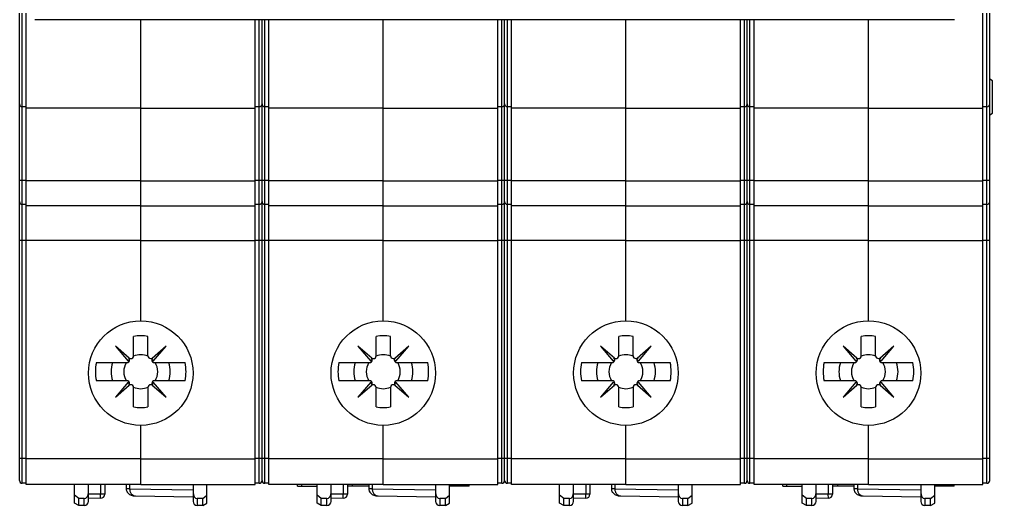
# Model space of a CAD drawing. Header units: millimetres. Extents: x 23.4 to 93.2, y 277.4 to 365.4.
# Drawn here: x 23.4 to 93.2, y 277.4 to 312.3 of the extents above; entities that cross this region are included whole.
import ezdxf

# ---------------------------------------------------------------- set-up
doc = ezdxf.new("R2010")
doc.units = ezdxf.units.MM
doc.header["$MEASUREMENT"] = 0
doc.layers.get('0').update_dxf_attribs({"lineweight": 0})
for name, color, linetype, lineweight in [('02_PLANES', 7, 'Continuous', 0), ('03_AXES', 7, 'Continuous', 0), ('09_ROUNDS', 7, 'Continuous', 0), ('10_CHAMFER', 7, 'Continuous', 0)]:
    doc.layers.add(name, color=color, linetype=linetype, lineweight=lineweight)

msp = doc.modelspace()

# ---------------------------------------------------------------- linework, layer by layer
at = {"color": 7, "lineweight": 25}
for p, q in [((23.43, 279.228), (23.43, 363.628)), ((23.92, 278.928), (23.92, 315.688)), ((23.63, 279.028), (23.63, 314.973)), ((40.83, 279.228), (40.83, 312.29)), ((41.03, 279.028), (41.03, 312.29)), ((41.32, 278.928), (41.32, 312.29)), ((58.23, 279.228), (58.23, 312.29)), ((58.43, 279.028), (58.43, 312.29)), ((58.72, 278.928), (58.72, 312.29)), ((75.63, 279.228), (75.63, 312.29)), ((75.83, 279.028), (75.83, 312.29)), ((76.12, 278.928), (76.12, 312.29)), ((23.92, 306.028), (23.63, 306.028)), ((32.13, 305.928), (23.92, 305.928)), ((41.32, 306.028), (41.03, 306.028)), ((49.53, 305.928), (41.32, 305.928)), ((58.72, 306.028), (58.43, 306.028)), ((66.93, 305.928), (58.72, 305.928)), ((76.12, 306.028), (75.83, 306.028)), ((84.33, 305.928), (76.12, 305.928)), ((23.92, 300.731), (23.63, 300.731)), ((32.13, 300.72), (23.92, 300.72)), ((41.32, 300.731), (41.03, 300.731)), ((49.53, 300.72), (41.32, 300.72)), ((58.72, 300.731), (58.43, 300.731)), ((66.93, 300.72), (58.72, 300.72)), ((76.12, 300.731), (75.83, 300.731)), ((84.33, 300.72), (76.12, 300.72)), ((23.92, 299.028), (23.63, 299.028)), ((32.13, 298.928), (23.92, 298.928)), ((41.32, 299.028), (41.03, 299.028)), ((49.53, 298.928), (41.32, 298.928)), ((58.72, 299.028), (58.43, 299.028)), ((66.93, 298.928), (58.72, 298.928)), ((76.12, 299.028), (75.83, 299.028)), ((84.33, 298.928), (76.12, 298.928)), ((23.92, 296.431), (23.63, 296.431)), ((32.13, 296.428), (23.92, 296.428)), ((41.32, 296.431), (41.03, 296.431)), ((49.53, 296.428), (41.32, 296.428)), ((58.72, 296.431), (58.43, 296.431)), ((66.93, 296.428), (58.72, 296.428)), ((76.12, 296.431), (75.83, 296.431)), ((84.33, 296.428), (76.12, 296.428)), ((31.302, 287.989), (30.31, 288.849)), ((30.31, 288.849), (31.229, 287.788)), ((33.951, 288.849), (32.945, 287.976)), ((33.032, 287.788), (33.951, 288.849)), ((48.702, 287.989), (47.71, 288.849)), ((47.71, 288.849), (48.629, 287.788)), ((51.351, 288.849), (50.345, 287.976)), ((50.432, 287.788), (51.351, 288.849)), ((66.102, 287.989), (65.11, 288.849)), ((65.11, 288.849), (66.029, 287.788)), ((68.751, 288.849), (67.745, 287.976)), ((67.832, 287.788), (68.751, 288.849)), ((83.502, 287.989), (82.51, 288.849)), ((82.51, 288.849), (83.429, 287.788)), ((86.151, 288.849), (85.145, 287.976)), ((85.232, 287.788), (86.151, 288.849)), ((31.229, 287.788), (31.335, 287.894)), ((32.92, 287.9), (33.032, 287.788)), ((48.629, 287.788), (48.735, 287.894)), ((50.32, 287.9), (50.432, 287.788)), ((66.029, 287.788), (66.135, 287.894)), ((67.72, 287.9), (67.832, 287.788)), ((83.429, 287.788), (83.535, 287.894)), ((85.12, 287.9), (85.232, 287.788)), ((31.229, 286.268), (30.31, 285.207)), ((31.335, 286.162), (31.229, 286.268)), ((33.032, 286.268), (32.927, 286.162)), ((33.951, 285.207), (33.032, 286.268)), ((48.629, 286.268), (47.71, 285.207)), ((48.735, 286.162), (48.629, 286.268)), ((50.432, 286.268), (50.327, 286.162)), ((51.351, 285.207), (50.432, 286.268)), ((66.029, 286.268), (65.11, 285.207)), ((66.135, 286.162), (66.029, 286.268)), ((67.832, 286.268), (67.727, 286.162)), ((68.751, 285.207), (67.832, 286.268)), ((83.429, 286.268), (82.51, 285.207)), ((83.535, 286.162), (83.429, 286.268)), ((85.232, 286.268), (85.127, 286.162)), ((86.151, 285.207), (85.232, 286.268)), ((30.31, 285.207), (31.302, 286.067)), ((32.961, 286.066), (33.951, 285.207)), ((47.71, 285.207), (48.702, 286.067)), ((50.361, 286.066), (51.351, 285.207)), ((65.11, 285.207), (66.102, 286.067)), ((67.761, 286.066), (68.751, 285.207)), ((82.51, 285.207), (83.502, 286.067)), ((85.161, 286.066), (86.151, 285.207)), ((23.92, 280.795), (23.63, 280.795)), ((32.13, 280.788), (23.92, 280.788)), ((41.32, 280.795), (41.03, 280.795)), ((49.53, 280.788), (41.32, 280.788)), ((58.72, 280.795), (58.43, 280.795)), ((66.93, 280.788), (58.72, 280.788)), ((76.12, 280.795), (75.83, 280.795)), ((84.33, 280.788), (76.12, 280.788)), ((23.92, 279.028), (23.63, 279.028)), ((32.13, 278.928), (23.92, 278.928)), ((41.32, 279.028), (41.03, 279.028)), ((49.53, 278.928), (41.32, 278.928)), ((58.72, 279.028), (58.43, 279.028)), ((66.93, 278.928), (58.72, 278.928)), ((76.12, 279.028), (75.83, 279.028)), ((84.33, 278.928), (76.12, 278.928))]:
    msp.add_line(p, q, dxfattribs=at)
at = {"color": 3, "lineweight": 25}
msp.add_line((24.53, 312.29), (90.502, 312.29), dxfattribs=at)
at = {"color": 7, "lineweight": 25}
for points in [[(23.43, 306.228), (23.43, 306.117), (23.52, 306.028), (23.63, 306.028)], [(40.83, 306.228), (40.83, 306.117), (40.92, 306.028), (41.03, 306.028)], [(58.23, 306.228), (58.23, 306.117), (58.32, 306.028), (58.43, 306.028)], [(75.63, 306.228), (75.63, 306.117), (75.72, 306.028), (75.83, 306.028)], [(23.43, 299.228), (23.43, 299.117), (23.52, 299.028), (23.63, 299.028)], [(40.83, 299.228), (40.83, 299.117), (40.92, 299.028), (41.03, 299.028)], [(58.23, 299.228), (58.23, 299.117), (58.32, 299.028), (58.43, 299.028)], [(75.63, 299.228), (75.63, 299.117), (75.72, 299.028), (75.83, 299.028)], [(32.645, 289.551), (32.306, 289.62), (31.955, 289.62), (31.615, 289.551)], [(50.045, 289.551), (49.706, 289.62), (49.355, 289.62), (49.015, 289.551)], [(67.445, 289.551), (67.106, 289.62), (66.755, 289.62), (66.415, 289.551)], [(84.845, 289.551), (84.506, 289.62), (84.155, 289.62), (83.815, 289.551)], [(30.113, 287.678), (29.977, 287.255), (29.977, 286.8), (30.113, 286.378)], [(31.098, 287.678), (30.848, 287.281), (30.848, 286.775), (31.098, 286.378)], [(33.35, 287.028), (33.35, 287.258), (33.285, 287.483), (33.163, 287.678)], [(47.513, 287.678), (47.377, 287.255), (47.377, 286.8), (47.513, 286.378)], [(48.498, 287.678), (48.248, 287.281), (48.248, 286.775), (48.498, 286.378)], [(50.75, 287.028), (50.75, 287.258), (50.685, 287.483), (50.563, 287.678)], [(64.913, 287.678), (64.777, 287.255), (64.777, 286.8), (64.913, 286.378)], [(65.898, 287.678), (65.648, 287.281), (65.648, 286.775), (65.898, 286.378)], [(68.15, 287.028), (68.15, 287.258), (68.085, 287.483), (67.963, 287.678)], [(82.313, 287.678), (82.177, 287.255), (82.177, 286.8), (82.313, 286.378)], [(83.298, 287.678), (83.048, 287.281), (83.048, 286.775), (83.298, 286.378)], [(85.55, 287.028), (85.55, 287.258), (85.485, 287.483), (85.363, 287.678)], [(31.615, 284.505), (31.955, 284.435), (32.306, 284.435), (32.645, 284.505)], [(49.015, 284.505), (49.355, 284.435), (49.706, 284.435), (50.045, 284.505)], [(66.415, 284.505), (66.755, 284.435), (67.106, 284.435), (67.445, 284.505)], [(83.815, 284.505), (84.155, 284.435), (84.506, 284.435), (84.845, 284.505)], [(23.43, 279.228), (23.43, 279.117), (23.52, 279.028), (23.63, 279.028)], [(40.83, 279.228), (40.83, 279.117), (40.92, 279.028), (41.03, 279.028)], [(58.23, 279.228), (58.23, 279.117), (58.32, 279.028), (58.43, 279.028)], [(75.63, 279.228), (75.63, 279.117), (75.72, 279.028), (75.83, 279.028)]]:
    msp.add_open_spline(points, degree=3, dxfattribs=at)
for points, knots in [([(23.63, 300.731), (23.605, 300.731), (23.579, 300.731), (23.554, 300.732), (23.542, 300.733), (23.531, 300.733), (23.519, 300.734), (23.509, 300.735), (23.499, 300.736), (23.489, 300.737), (23.481, 300.738), (23.472, 300.739), (23.464, 300.74), (23.458, 300.741), (23.452, 300.742), (23.446, 300.743), (23.443, 300.744), (23.441, 300.745), (23.439, 300.745), (23.437, 300.746), (23.436, 300.746), (23.434, 300.747), (23.433, 300.748), (23.432, 300.748), (23.431, 300.749), (23.431, 300.75), (23.43, 300.751), (23.43, 300.751)], [0, 0, 0, 0, 1, 1, 1, 2, 2, 2, 3, 3, 3, 4, 4, 4, 5, 5, 5, 6, 6, 6, 7, 7, 7, 8, 8, 8, 9, 9, 9, 9]), ([(41.03, 300.731), (41.005, 300.731), (40.979, 300.731), (40.954, 300.732), (40.942, 300.733), (40.931, 300.733), (40.919, 300.734), (40.909, 300.735), (40.899, 300.736), (40.889, 300.737), (40.881, 300.738), (40.872, 300.739), (40.864, 300.74), (40.858, 300.741), (40.852, 300.742), (40.846, 300.743), (40.843, 300.744), (40.841, 300.745), (40.839, 300.745), (40.837, 300.746), (40.836, 300.746), (40.834, 300.747), (40.833, 300.748), (40.832, 300.748), (40.831, 300.749), (40.831, 300.75), (40.83, 300.751), (40.83, 300.751)], [0, 0, 0, 0, 1, 1, 1, 2, 2, 2, 3, 3, 3, 4, 4, 4, 5, 5, 5, 6, 6, 6, 7, 7, 7, 8, 8, 8, 9, 9, 9, 9]), ([(58.43, 300.731), (58.405, 300.731), (58.379, 300.731), (58.354, 300.732), (58.342, 300.733), (58.331, 300.733), (58.319, 300.734), (58.309, 300.735), (58.299, 300.736), (58.289, 300.737), (58.281, 300.738), (58.272, 300.739), (58.264, 300.74), (58.258, 300.741), (58.252, 300.742), (58.246, 300.743), (58.243, 300.744), (58.241, 300.745), (58.239, 300.745), (58.237, 300.746), (58.236, 300.746), (58.234, 300.747), (58.233, 300.748), (58.232, 300.748), (58.231, 300.749), (58.231, 300.75), (58.23, 300.751), (58.23, 300.751)], [0, 0, 0, 0, 1, 1, 1, 2, 2, 2, 3, 3, 3, 4, 4, 4, 5, 5, 5, 6, 6, 6, 7, 7, 7, 8, 8, 8, 9, 9, 9, 9]), ([(75.83, 300.731), (75.805, 300.731), (75.779, 300.731), (75.754, 300.732), (75.742, 300.733), (75.731, 300.733), (75.719, 300.734), (75.709, 300.735), (75.699, 300.736), (75.689, 300.737), (75.681, 300.738), (75.672, 300.739), (75.664, 300.74), (75.658, 300.741), (75.652, 300.742), (75.646, 300.743), (75.643, 300.744), (75.641, 300.745), (75.639, 300.745), (75.637, 300.746), (75.636, 300.746), (75.634, 300.747), (75.633, 300.748), (75.632, 300.748), (75.631, 300.749), (75.631, 300.75), (75.63, 300.751), (75.63, 300.751)], [0, 0, 0, 0, 1, 1, 1, 2, 2, 2, 3, 3, 3, 4, 4, 4, 5, 5, 5, 6, 6, 6, 7, 7, 7, 8, 8, 8, 9, 9, 9, 9]), ([(23.63, 296.431), (23.617, 296.431), (23.604, 296.431), (23.591, 296.431), (23.579, 296.431), (23.566, 296.432), (23.554, 296.432), (23.542, 296.432), (23.531, 296.432), (23.519, 296.432), (23.509, 296.433), (23.499, 296.433), (23.489, 296.433), (23.485, 296.433), (23.48, 296.434), (23.476, 296.434), (23.472, 296.434), (23.468, 296.434), (23.464, 296.434), (23.461, 296.435), (23.457, 296.435), (23.454, 296.435), (23.451, 296.435), (23.448, 296.435), (23.446, 296.436), (23.444, 296.436), (23.441, 296.436), (23.439, 296.436), (23.437, 296.436), (23.436, 296.437), (23.434, 296.437), (23.433, 296.437), (23.433, 296.437), (23.431, 296.438), (23.431, 296.438), (23.43, 296.438), (23.43, 296.438)], [0, 0, 0, 0, 1, 1, 1, 2, 2, 2, 3, 3, 3, 4, 4, 4, 5, 5, 5, 6, 6, 6, 7, 7, 7, 8, 8, 8, 9, 9, 9, 10, 10, 10, 11, 11, 11, 12, 12, 12, 12]), ([(41.03, 296.431), (41.017, 296.431), (41.004, 296.431), (40.991, 296.431), (40.979, 296.431), (40.966, 296.432), (40.954, 296.432), (40.942, 296.432), (40.931, 296.432), (40.919, 296.432), (40.909, 296.433), (40.899, 296.433), (40.889, 296.433), (40.885, 296.433), (40.88, 296.434), (40.876, 296.434), (40.872, 296.434), (40.868, 296.434), (40.864, 296.434), (40.861, 296.435), (40.857, 296.435), (40.854, 296.435), (40.851, 296.435), (40.848, 296.435), (40.846, 296.436), (40.844, 296.436), (40.841, 296.436), (40.839, 296.436), (40.837, 296.436), (40.836, 296.437), (40.834, 296.437), (40.833, 296.437), (40.833, 296.437), (40.831, 296.438), (40.831, 296.438), (40.83, 296.438), (40.83, 296.438)], [0, 0, 0, 0, 1, 1, 1, 2, 2, 2, 3, 3, 3, 4, 4, 4, 5, 5, 5, 6, 6, 6, 7, 7, 7, 8, 8, 8, 9, 9, 9, 10, 10, 10, 11, 11, 11, 12, 12, 12, 12]), ([(58.43, 296.431), (58.417, 296.431), (58.404, 296.431), (58.391, 296.431), (58.379, 296.431), (58.366, 296.432), (58.354, 296.432), (58.342, 296.432), (58.331, 296.432), (58.319, 296.432), (58.309, 296.433), (58.299, 296.433), (58.289, 296.433), (58.285, 296.433), (58.28, 296.434), (58.276, 296.434), (58.272, 296.434), (58.268, 296.434), (58.264, 296.434), (58.261, 296.435), (58.257, 296.435), (58.254, 296.435), (58.251, 296.435), (58.248, 296.435), (58.246, 296.436), (58.244, 296.436), (58.241, 296.436), (58.239, 296.436), (58.237, 296.436), (58.236, 296.437), (58.234, 296.437), (58.233, 296.437), (58.233, 296.437), (58.231, 296.438), (58.231, 296.438), (58.23, 296.438), (58.23, 296.438)], [0, 0, 0, 0, 1, 1, 1, 2, 2, 2, 3, 3, 3, 4, 4, 4, 5, 5, 5, 6, 6, 6, 7, 7, 7, 8, 8, 8, 9, 9, 9, 10, 10, 10, 11, 11, 11, 12, 12, 12, 12]), ([(75.83, 296.431), (75.817, 296.431), (75.804, 296.431), (75.791, 296.431), (75.779, 296.431), (75.766, 296.432), (75.754, 296.432), (75.742, 296.432), (75.731, 296.432), (75.719, 296.432), (75.709, 296.433), (75.699, 296.433), (75.689, 296.433), (75.685, 296.433), (75.68, 296.434), (75.676, 296.434), (75.672, 296.434), (75.668, 296.434), (75.664, 296.434), (75.661, 296.435), (75.657, 296.435), (75.654, 296.435), (75.651, 296.435), (75.648, 296.435), (75.646, 296.436), (75.644, 296.436), (75.641, 296.436), (75.639, 296.436), (75.637, 296.436), (75.636, 296.437), (75.634, 296.437), (75.633, 296.437), (75.633, 296.437), (75.631, 296.438), (75.631, 296.438), (75.63, 296.438), (75.63, 296.438)], [0, 0, 0, 0, 1, 1, 1, 2, 2, 2, 3, 3, 3, 4, 4, 4, 5, 5, 5, 6, 6, 6, 7, 7, 7, 8, 8, 8, 9, 9, 9, 10, 10, 10, 11, 11, 11, 12, 12, 12, 12]), ([(31.135, 287.678), (31.246, 287.678), (31.335, 287.767), (31.335, 287.878), (31.335, 287.932), (31.314, 287.983), (31.275, 288.021)], [0, 0, 0, 0, 1, 1, 1, 2, 2, 2, 2]), ([(32.982, 288.024), (32.901, 287.948), (32.897, 287.822), (32.973, 287.741), (33.01, 287.701), (33.063, 287.678), (33.119, 287.678)], [0, 0, 0, 0, 1, 1, 1, 2, 2, 2, 2]), ([(48.535, 287.678), (48.646, 287.678), (48.735, 287.767), (48.735, 287.878), (48.735, 287.932), (48.714, 287.983), (48.675, 288.021)], [0, 0, 0, 0, 1, 1, 1, 2, 2, 2, 2]), ([(50.382, 288.024), (50.301, 287.948), (50.297, 287.822), (50.373, 287.741), (50.41, 287.701), (50.463, 287.678), (50.519, 287.678)], [0, 0, 0, 0, 1, 1, 1, 2, 2, 2, 2]), ([(65.935, 287.678), (66.046, 287.678), (66.135, 287.767), (66.135, 287.878), (66.135, 287.932), (66.114, 287.983), (66.075, 288.021)], [0, 0, 0, 0, 1, 1, 1, 2, 2, 2, 2]), ([(67.782, 288.024), (67.701, 287.948), (67.697, 287.822), (67.773, 287.741), (67.81, 287.701), (67.863, 287.678), (67.919, 287.678)], [0, 0, 0, 0, 1, 1, 1, 2, 2, 2, 2]), ([(83.335, 287.678), (83.446, 287.678), (83.535, 287.767), (83.535, 287.878), (83.535, 287.932), (83.514, 287.983), (83.475, 288.021)], [0, 0, 0, 0, 1, 1, 1, 2, 2, 2, 2]), ([(85.182, 288.024), (85.101, 287.948), (85.097, 287.822), (85.173, 287.741), (85.21, 287.701), (85.263, 287.678), (85.319, 287.678)], [0, 0, 0, 0, 1, 1, 1, 2, 2, 2, 2]), ([(31.275, 286.035), (31.354, 286.112), (31.356, 286.239), (31.278, 286.318), (31.241, 286.356), (31.189, 286.378), (31.135, 286.378)], [0, 0, 0, 0, 1, 1, 1, 2, 2, 2, 2]), ([(33.126, 286.378), (33.016, 286.378), (32.926, 286.288), (32.926, 286.178), (32.926, 286.124), (32.948, 286.073), (32.986, 286.035)], [0, 0, 0, 0, 1, 1, 1, 2, 2, 2, 2]), ([(48.675, 286.035), (48.754, 286.112), (48.756, 286.239), (48.678, 286.318), (48.641, 286.356), (48.589, 286.378), (48.535, 286.378)], [0, 0, 0, 0, 1, 1, 1, 2, 2, 2, 2]), ([(50.526, 286.378), (50.416, 286.378), (50.326, 286.288), (50.326, 286.178), (50.326, 286.124), (50.348, 286.073), (50.386, 286.035)], [0, 0, 0, 0, 1, 1, 1, 2, 2, 2, 2]), ([(66.075, 286.035), (66.154, 286.112), (66.156, 286.239), (66.078, 286.318), (66.041, 286.356), (65.989, 286.378), (65.935, 286.378)], [0, 0, 0, 0, 1, 1, 1, 2, 2, 2, 2]), ([(67.926, 286.378), (67.816, 286.378), (67.726, 286.288), (67.726, 286.178), (67.726, 286.124), (67.748, 286.073), (67.786, 286.035)], [0, 0, 0, 0, 1, 1, 1, 2, 2, 2, 2]), ([(83.475, 286.035), (83.554, 286.112), (83.556, 286.239), (83.478, 286.318), (83.441, 286.356), (83.389, 286.378), (83.335, 286.378)], [0, 0, 0, 0, 1, 1, 1, 2, 2, 2, 2]), ([(85.326, 286.378), (85.216, 286.378), (85.126, 286.288), (85.126, 286.178), (85.126, 286.124), (85.148, 286.073), (85.186, 286.035)], [0, 0, 0, 0, 1, 1, 1, 2, 2, 2, 2]), ([(23.63, 280.795), (23.617, 280.795), (23.604, 280.795), (23.591, 280.796), (23.579, 280.796), (23.566, 280.796), (23.554, 280.796), (23.542, 280.797), (23.531, 280.797), (23.519, 280.798), (23.509, 280.798), (23.499, 280.799), (23.489, 280.799), (23.481, 280.8), (23.472, 280.801), (23.464, 280.801), (23.458, 280.802), (23.452, 280.803), (23.446, 280.804), (23.444, 280.804), (23.441, 280.805), (23.439, 280.805), (23.437, 280.806), (23.436, 280.806), (23.434, 280.806), (23.433, 280.807), (23.432, 280.807), (23.431, 280.808), (23.431, 280.808), (23.43, 280.809), (23.43, 280.809)], [0, 0, 0, 0, 1, 1, 1, 2, 2, 2, 3, 3, 3, 4, 4, 4, 5, 5, 5, 6, 6, 6, 7, 7, 7, 8, 8, 8, 9, 9, 9, 10, 10, 10, 10]), ([(41.03, 280.795), (41.017, 280.795), (41.004, 280.795), (40.991, 280.796), (40.979, 280.796), (40.966, 280.796), (40.954, 280.796), (40.942, 280.797), (40.931, 280.797), (40.919, 280.798), (40.909, 280.798), (40.899, 280.799), (40.889, 280.799), (40.881, 280.8), (40.872, 280.801), (40.864, 280.801), (40.858, 280.802), (40.852, 280.803), (40.846, 280.804), (40.844, 280.804), (40.841, 280.805), (40.839, 280.805), (40.837, 280.806), (40.836, 280.806), (40.834, 280.806), (40.833, 280.807), (40.832, 280.807), (40.831, 280.808), (40.831, 280.808), (40.83, 280.809), (40.83, 280.809)], [0, 0, 0, 0, 1, 1, 1, 2, 2, 2, 3, 3, 3, 4, 4, 4, 5, 5, 5, 6, 6, 6, 7, 7, 7, 8, 8, 8, 9, 9, 9, 10, 10, 10, 10]), ([(58.43, 280.795), (58.417, 280.795), (58.404, 280.795), (58.391, 280.796), (58.379, 280.796), (58.366, 280.796), (58.354, 280.796), (58.342, 280.797), (58.331, 280.797), (58.319, 280.798), (58.309, 280.798), (58.299, 280.799), (58.289, 280.799), (58.281, 280.8), (58.272, 280.801), (58.264, 280.801), (58.258, 280.802), (58.252, 280.803), (58.246, 280.804), (58.244, 280.804), (58.241, 280.805), (58.239, 280.805), (58.237, 280.806), (58.236, 280.806), (58.234, 280.806), (58.233, 280.807), (58.232, 280.807), (58.231, 280.808), (58.231, 280.808), (58.23, 280.809), (58.23, 280.809)], [0, 0, 0, 0, 1, 1, 1, 2, 2, 2, 3, 3, 3, 4, 4, 4, 5, 5, 5, 6, 6, 6, 7, 7, 7, 8, 8, 8, 9, 9, 9, 10, 10, 10, 10]), ([(75.83, 280.795), (75.817, 280.795), (75.804, 280.795), (75.791, 280.796), (75.779, 280.796), (75.766, 280.796), (75.754, 280.796), (75.742, 280.797), (75.731, 280.797), (75.719, 280.798), (75.709, 280.798), (75.699, 280.799), (75.689, 280.799), (75.681, 280.8), (75.672, 280.801), (75.664, 280.801), (75.658, 280.802), (75.652, 280.803), (75.646, 280.804), (75.644, 280.804), (75.641, 280.805), (75.639, 280.805), (75.637, 280.806), (75.636, 280.806), (75.634, 280.806), (75.633, 280.807), (75.632, 280.807), (75.631, 280.808), (75.631, 280.808), (75.63, 280.809), (75.63, 280.809)], [0, 0, 0, 0, 1, 1, 1, 2, 2, 2, 3, 3, 3, 4, 4, 4, 5, 5, 5, 6, 6, 6, 7, 7, 7, 8, 8, 8, 9, 9, 9, 10, 10, 10, 10])]:
    msp.add_open_spline(points, degree=3, knots=knots, dxfattribs=at)
at = {"layer": '02_PLANES', "color": 7, "lineweight": 25}
for p, q in [((43.38, 278.828), (43.38, 278.928)), ((43.38, 278.828), (44.78, 278.828)), ((43.68, 278.828), (43.68, 278.928)), ((48.487, 278.828), (46.95, 278.828)), ((47.33, 278.828), (47.33, 278.928)), ((78.18, 278.828), (78.18, 278.928)), ((78.18, 278.828), (79.58, 278.828)), ((78.48, 278.828), (78.48, 278.928)), ((83.287, 278.828), (81.75, 278.828)), ((82.13, 278.828), (82.13, 278.928))]:
    msp.add_line(p, q, dxfattribs=at)
at = {"layer": '03_AXES', "color": 7, "lineweight": 25}
for p, q in [((93.03, 279.228), (93.03, 363.628)), ((92.54, 278.928), (92.54, 315.688)), ((92.83, 279.028), (92.83, 314.973)), ((32.13, 290.678), (32.13, 312.29)), ((40.34, 278.928), (40.34, 312.29)), ((40.63, 279.028), (40.63, 312.29)), ((40.83, 279.228), (40.83, 312.29)), ((49.53, 290.678), (49.53, 312.29)), ((57.74, 278.928), (57.74, 312.29)), ((58.03, 279.028), (58.03, 312.29)), ((58.23, 279.228), (58.23, 312.29)), ((66.93, 290.678), (66.93, 312.29)), ((75.14, 278.928), (75.14, 312.29)), ((75.43, 279.028), (75.43, 312.29)), ((75.63, 279.228), (75.63, 312.29)), ((84.33, 290.678), (84.33, 312.29)), ((32.13, 305.928), (40.34, 305.928)), ((40.63, 306.028), (40.34, 306.028)), ((49.53, 305.928), (57.74, 305.928)), ((58.03, 306.028), (57.74, 306.028)), ((66.93, 305.928), (75.14, 305.928)), ((75.43, 306.028), (75.14, 306.028)), ((84.33, 305.928), (92.54, 305.928)), ((92.83, 306.028), (92.54, 306.028)), ((32.13, 300.72), (40.34, 300.72)), ((40.63, 300.731), (40.34, 300.731)), ((49.53, 300.72), (57.74, 300.72)), ((58.03, 300.731), (57.74, 300.731)), ((66.93, 300.72), (75.14, 300.72)), ((75.43, 300.731), (75.14, 300.731)), ((84.33, 300.72), (92.54, 300.72)), ((92.83, 300.731), (92.54, 300.731)), ((32.13, 298.928), (40.34, 298.928)), ((40.63, 299.028), (40.34, 299.028)), ((49.53, 298.928), (57.74, 298.928)), ((58.03, 299.028), (57.74, 299.028)), ((66.93, 298.928), (75.14, 298.928)), ((75.43, 299.028), (75.14, 299.028)), ((84.33, 298.928), (92.54, 298.928)), ((92.83, 299.028), (92.54, 299.028)), ((32.13, 296.428), (40.34, 296.428)), ((40.63, 296.431), (40.34, 296.431)), ((49.53, 296.428), (57.74, 296.428)), ((58.03, 296.431), (57.74, 296.431)), ((66.93, 296.428), (75.14, 296.428)), ((75.43, 296.431), (75.14, 296.431)), ((84.33, 296.428), (92.54, 296.428)), ((92.83, 296.431), (92.54, 296.431)), ((31.615, 288.163), (31.615, 289.551)), ((32.645, 288.17), (32.645, 289.551)), ((49.015, 288.163), (49.015, 289.551)), ((50.045, 288.17), (50.045, 289.551)), ((66.415, 288.163), (66.415, 289.551)), ((67.445, 288.17), (67.445, 289.551)), ((83.815, 288.163), (83.815, 289.551)), ((84.845, 288.17), (84.845, 289.551)), ((28.945, 287.678), (31.135, 287.678)), ((33.119, 287.678), (35.315, 287.678)), ((46.345, 287.678), (48.535, 287.678)), ((50.519, 287.678), (52.715, 287.678)), ((63.745, 287.678), (65.935, 287.678)), ((67.919, 287.678), (70.115, 287.678)), ((81.145, 287.678), (83.335, 287.678)), ((85.319, 287.678), (87.515, 287.678)), ((31.135, 286.378), (28.945, 286.378)), ((35.315, 286.378), (33.126, 286.378)), ((48.535, 286.378), (46.345, 286.378)), ((52.715, 286.378), (50.526, 286.378)), ((65.935, 286.378), (63.745, 286.378)), ((70.115, 286.378), (67.926, 286.378)), ((83.335, 286.378), (81.145, 286.378)), ((87.515, 286.378), (85.326, 286.378)), ((31.615, 284.505), (31.615, 285.892)), ((32.645, 285.893), (32.645, 284.505)), ((49.015, 284.505), (49.015, 285.892)), ((50.045, 285.893), (50.045, 284.505)), ((66.415, 284.505), (66.415, 285.892)), ((67.445, 285.893), (67.445, 284.505)), ((83.815, 284.505), (83.815, 285.892)), ((84.845, 285.893), (84.845, 284.505)), ((32.13, 278.928), (32.13, 283.178)), ((49.53, 278.928), (49.53, 283.178)), ((66.93, 278.928), (66.93, 283.178)), ((84.33, 278.928), (84.33, 283.178)), ((32.13, 280.788), (40.34, 280.788)), ((40.63, 280.795), (40.34, 280.795)), ((49.53, 280.788), (57.74, 280.788)), ((58.03, 280.795), (57.74, 280.795)), ((66.93, 280.788), (75.14, 280.788)), ((75.43, 280.795), (75.14, 280.795)), ((84.33, 280.788), (92.54, 280.788)), ((92.83, 280.795), (92.54, 280.795)), ((31.087, 278.928), (31.087, 278.62)), ((31.335, 278.62), (31.087, 278.62)), ((31.087, 278.62), (31.088, 278.601)), ((31.088, 278.601), (31.094, 278.55)), ((31.094, 278.55), (31.106, 278.499)), ((31.335, 278.928), (31.335, 278.62)), ((31.335, 278.62), (35.88, 278.552)), ((32.13, 278.928), (40.34, 278.928)), ((35.88, 278.928), (35.88, 277.728)), ((36.88, 277.601), (36.88, 278.928)), ((40.63, 279.028), (40.34, 279.028)), ((48.487, 278.928), (48.487, 278.62)), ((48.735, 278.62), (48.487, 278.62)), ((48.487, 278.62), (48.488, 278.601)), ((48.488, 278.601), (48.494, 278.55)), ((48.494, 278.55), (48.506, 278.499)), ((48.735, 278.928), (48.735, 278.62)), ((48.735, 278.62), (53.28, 278.552)), ((49.53, 278.928), (57.74, 278.928)), ((53.28, 278.928), (53.28, 277.728)), ((54.28, 277.601), (54.28, 278.928)), ((58.03, 279.028), (57.74, 279.028)), ((65.887, 278.928), (65.887, 278.62)), ((66.135, 278.62), (65.887, 278.62)), ((65.887, 278.62), (65.888, 278.601)), ((65.888, 278.601), (65.894, 278.55)), ((65.894, 278.55), (65.906, 278.499)), ((66.135, 278.928), (66.135, 278.62)), ((66.135, 278.62), (70.68, 278.552)), ((66.93, 278.928), (75.14, 278.928)), ((70.68, 278.928), (70.68, 277.728)), ((71.68, 277.601), (71.68, 278.928)), ((75.43, 279.028), (75.14, 279.028)), ((83.287, 278.928), (83.287, 278.62)), ((83.287, 278.62), (83.288, 278.601)), ((83.535, 278.62), (83.287, 278.62)), ((83.288, 278.601), (83.294, 278.55)), ((83.294, 278.55), (83.306, 278.499)), ((83.535, 278.928), (83.535, 278.62)), ((83.535, 278.62), (88.08, 278.552)), ((84.33, 278.928), (92.54, 278.928)), ((88.08, 278.928), (88.08, 277.728)), ((89.08, 277.601), (89.08, 278.928)), ((92.83, 279.028), (92.54, 279.028)), ((31.106, 278.499), (31.126, 278.448)), ((31.126, 278.448), (31.153, 278.398)), ((31.153, 278.398), (31.188, 278.351)), ((31.188, 278.351), (31.23, 278.306)), ((31.23, 278.306), (31.278, 278.265)), ((31.278, 278.265), (31.332, 278.229)), ((31.332, 278.229), (31.39, 278.197)), ((31.39, 278.197), (31.452, 278.171)), ((31.452, 278.171), (31.518, 278.149)), ((31.518, 278.149), (31.588, 278.132)), ((31.588, 278.132), (31.66, 278.121)), ((31.66, 278.121), (31.736, 278.115)), ((31.736, 278.115), (31.76, 278.114)), ((31.76, 278.114), (35.88, 278.052)), ((36.58, 277.928), (36.18, 277.928)), ((36.18, 277.928), (36.18, 277.428)), ((36.58, 277.928), (36.88, 278.173)), ((36.58, 277.428), (36.58, 277.928)), ((48.506, 278.499), (48.526, 278.448)), ((48.526, 278.448), (48.553, 278.398)), ((48.553, 278.398), (48.588, 278.351)), ((48.588, 278.351), (48.63, 278.306)), ((48.63, 278.306), (48.678, 278.265)), ((48.678, 278.265), (48.732, 278.229)), ((48.732, 278.229), (48.79, 278.197)), ((48.79, 278.197), (48.852, 278.171)), ((48.852, 278.171), (48.918, 278.149)), ((48.918, 278.149), (48.988, 278.132)), ((48.988, 278.132), (49.06, 278.121)), ((49.06, 278.121), (49.136, 278.115)), ((49.136, 278.115), (49.16, 278.114)), ((49.16, 278.114), (53.28, 278.052)), ((53.98, 277.928), (53.58, 277.928)), ((53.58, 277.928), (53.58, 277.428)), ((53.98, 277.928), (54.28, 278.173)), ((53.98, 277.428), (53.98, 277.928)), ((65.906, 278.499), (65.926, 278.448)), ((65.926, 278.448), (65.953, 278.398)), ((65.953, 278.398), (65.988, 278.351)), ((65.988, 278.351), (66.03, 278.306)), ((66.03, 278.306), (66.078, 278.265)), ((66.078, 278.265), (66.132, 278.229)), ((66.132, 278.229), (66.19, 278.197)), ((66.19, 278.197), (66.252, 278.171)), ((66.252, 278.171), (66.318, 278.149)), ((66.318, 278.149), (66.388, 278.132)), ((66.388, 278.132), (66.46, 278.121)), ((66.46, 278.121), (66.536, 278.115)), ((66.536, 278.115), (66.56, 278.114)), ((66.56, 278.114), (70.68, 278.052)), ((71.38, 277.928), (70.98, 277.928)), ((70.98, 277.928), (70.98, 277.428)), ((71.38, 277.928), (71.68, 278.173)), ((71.38, 277.428), (71.38, 277.928)), ((83.306, 278.499), (83.326, 278.448)), ((83.326, 278.448), (83.353, 278.398)), ((83.353, 278.398), (83.388, 278.351)), ((83.388, 278.351), (83.43, 278.306)), ((83.43, 278.306), (83.478, 278.265)), ((83.478, 278.265), (83.532, 278.229)), ((83.532, 278.229), (83.59, 278.197)), ((83.59, 278.197), (83.652, 278.171)), ((83.652, 278.171), (83.718, 278.149)), ((83.718, 278.149), (83.788, 278.132)), ((83.788, 278.132), (83.86, 278.121)), ((83.86, 278.121), (83.936, 278.115)), ((83.936, 278.115), (83.96, 278.114)), ((83.96, 278.114), (88.08, 278.052)), ((88.38, 277.928), (88.38, 277.428)), ((88.78, 277.928), (88.38, 277.928)), ((88.78, 277.928), (89.08, 278.173)), ((88.78, 277.428), (88.78, 277.928)), ((36.58, 277.428), (36.18, 277.428)), ((36.58, 277.428), (36.88, 277.601)), ((53.98, 277.428), (53.58, 277.428)), ((53.98, 277.428), (54.28, 277.601)), ((71.38, 277.428), (70.98, 277.428)), ((71.38, 277.428), (71.68, 277.601)), ((88.78, 277.428), (88.38, 277.428)), ((88.78, 277.428), (89.08, 277.601))]:
    msp.add_line(p, q, dxfattribs=at)
for centre in [(32.13, 286.928), (49.53, 286.928), (66.93, 286.928), (84.33, 286.928)]:
    msp.add_circle(centre, 3.75, dxfattribs=at)
for points in [[(40.63, 306.028), (40.741, 306.028), (40.83, 306.117), (40.83, 306.228)], [(58.03, 306.028), (58.141, 306.028), (58.23, 306.117), (58.23, 306.228)], [(75.43, 306.028), (75.541, 306.028), (75.63, 306.117), (75.63, 306.228)], [(92.83, 306.028), (92.941, 306.028), (93.03, 306.117), (93.03, 306.228)], [(40.63, 299.028), (40.741, 299.028), (40.83, 299.117), (40.83, 299.228)], [(58.03, 299.028), (58.141, 299.028), (58.23, 299.117), (58.23, 299.228)], [(75.43, 299.028), (75.541, 299.028), (75.63, 299.117), (75.63, 299.228)], [(92.83, 299.028), (92.941, 299.028), (93.03, 299.117), (93.03, 299.228)], [(32.645, 288.134), (32.319, 288.286), (31.942, 288.286), (31.615, 288.134)], [(50.045, 288.134), (49.719, 288.286), (49.342, 288.286), (49.015, 288.134)], [(67.445, 288.134), (67.119, 288.286), (66.742, 288.286), (66.415, 288.134)], [(84.845, 288.134), (84.519, 288.286), (84.142, 288.286), (83.815, 288.134)], [(28.945, 287.678), (28.857, 287.249), (28.857, 286.807), (28.945, 286.378)], [(34.148, 286.378), (34.284, 286.8), (34.284, 287.255), (34.148, 287.678)], [(35.315, 286.378), (35.402, 286.807), (35.402, 287.249), (35.315, 287.678)], [(46.345, 287.678), (46.257, 287.249), (46.257, 286.807), (46.345, 286.378)], [(51.548, 286.378), (51.684, 286.8), (51.684, 287.255), (51.548, 287.678)], [(52.715, 286.378), (52.802, 286.807), (52.802, 287.249), (52.715, 287.678)], [(63.745, 287.678), (63.657, 287.249), (63.657, 286.807), (63.745, 286.378)], [(68.948, 286.378), (69.084, 286.8), (69.084, 287.255), (68.948, 287.678)], [(70.115, 286.378), (70.202, 286.807), (70.202, 287.249), (70.115, 287.678)], [(81.145, 287.678), (81.057, 287.249), (81.057, 286.807), (81.145, 286.378)], [(86.348, 286.378), (86.484, 286.8), (86.484, 287.255), (86.348, 287.678)], [(87.515, 286.378), (87.602, 286.807), (87.602, 287.249), (87.515, 287.678)], [(33.163, 286.378), (33.285, 286.572), (33.35, 286.798), (33.35, 287.028)], [(50.563, 286.378), (50.685, 286.572), (50.75, 286.798), (50.75, 287.028)], [(67.963, 286.378), (68.085, 286.572), (68.15, 286.798), (68.15, 287.028)], [(85.363, 286.378), (85.485, 286.572), (85.55, 286.798), (85.55, 287.028)], [(31.615, 285.922), (31.942, 285.77), (32.319, 285.77), (32.645, 285.922)], [(49.015, 285.922), (49.342, 285.77), (49.719, 285.77), (50.045, 285.922)], [(66.415, 285.922), (66.742, 285.77), (67.119, 285.77), (67.445, 285.922)], [(83.815, 285.922), (84.142, 285.77), (84.519, 285.77), (84.845, 285.922)], [(40.63, 279.028), (40.741, 279.028), (40.83, 279.117), (40.83, 279.228)], [(58.03, 279.028), (58.141, 279.028), (58.23, 279.117), (58.23, 279.228)], [(75.43, 279.028), (75.541, 279.028), (75.63, 279.117), (75.63, 279.228)], [(92.83, 279.028), (92.941, 279.028), (93.03, 279.117), (93.03, 279.228)], [(35.88, 278.352), (35.88, 278.118), (36.015, 277.928), (36.18, 277.928)], [(53.28, 278.352), (53.28, 278.118), (53.415, 277.928), (53.58, 277.928)], [(70.68, 278.352), (70.68, 278.118), (70.815, 277.928), (70.98, 277.928)], [(88.08, 278.352), (88.08, 278.118), (88.215, 277.928), (88.38, 277.928)], [(35.88, 277.728), (35.88, 277.562), (36.015, 277.428), (36.18, 277.428)], [(53.28, 277.728), (53.28, 277.562), (53.415, 277.428), (53.58, 277.428)], [(70.68, 277.728), (70.68, 277.562), (70.815, 277.428), (70.98, 277.428)], [(88.08, 277.728), (88.08, 277.562), (88.215, 277.428), (88.38, 277.428)]]:
    msp.add_open_spline(points, degree=3, dxfattribs=at)
for points, knots in [([(40.83, 300.751), (40.83, 300.751), (40.83, 300.75), (40.83, 300.749), (40.829, 300.748), (40.828, 300.748), (40.827, 300.747), (40.825, 300.746), (40.824, 300.746), (40.822, 300.745), (40.82, 300.745), (40.817, 300.744), (40.815, 300.743), (40.809, 300.742), (40.803, 300.741), (40.797, 300.74), (40.789, 300.739), (40.78, 300.738), (40.772, 300.737), (40.762, 300.736), (40.752, 300.735), (40.742, 300.734), (40.73, 300.733), (40.719, 300.733), (40.707, 300.732), (40.682, 300.731), (40.656, 300.731), (40.63, 300.731)], [0, 0, 0, 0, 1, 1, 1, 2, 2, 2, 3, 3, 3, 4, 4, 4, 5, 5, 5, 6, 6, 6, 7, 7, 7, 8, 8, 8, 9, 9, 9, 9]), ([(58.23, 300.751), (58.23, 300.751), (58.23, 300.75), (58.23, 300.749), (58.229, 300.748), (58.228, 300.748), (58.227, 300.747), (58.225, 300.746), (58.224, 300.746), (58.222, 300.745), (58.22, 300.745), (58.217, 300.744), (58.215, 300.743), (58.209, 300.742), (58.203, 300.741), (58.197, 300.74), (58.189, 300.739), (58.18, 300.738), (58.172, 300.737), (58.162, 300.736), (58.152, 300.735), (58.142, 300.734), (58.13, 300.733), (58.119, 300.733), (58.107, 300.732), (58.082, 300.731), (58.056, 300.731), (58.03, 300.731)], [0, 0, 0, 0, 1, 1, 1, 2, 2, 2, 3, 3, 3, 4, 4, 4, 5, 5, 5, 6, 6, 6, 7, 7, 7, 8, 8, 8, 9, 9, 9, 9]), ([(75.63, 300.751), (75.63, 300.751), (75.63, 300.75), (75.63, 300.749), (75.629, 300.748), (75.628, 300.748), (75.627, 300.747), (75.625, 300.746), (75.624, 300.746), (75.622, 300.745), (75.62, 300.745), (75.617, 300.744), (75.615, 300.743), (75.609, 300.742), (75.603, 300.741), (75.597, 300.74), (75.589, 300.739), (75.58, 300.738), (75.572, 300.737), (75.562, 300.736), (75.552, 300.735), (75.542, 300.734), (75.53, 300.733), (75.519, 300.733), (75.507, 300.732), (75.482, 300.731), (75.456, 300.731), (75.43, 300.731)], [0, 0, 0, 0, 1, 1, 1, 2, 2, 2, 3, 3, 3, 4, 4, 4, 5, 5, 5, 6, 6, 6, 7, 7, 7, 8, 8, 8, 9, 9, 9, 9]), ([(93.03, 300.751), (93.03, 300.751), (93.03, 300.75), (93.03, 300.749), (93.029, 300.748), (93.028, 300.748), (93.027, 300.747), (93.025, 300.746), (93.024, 300.746), (93.022, 300.745), (93.02, 300.745), (93.017, 300.744), (93.015, 300.743), (93.009, 300.742), (93.003, 300.741), (92.997, 300.74), (92.989, 300.739), (92.98, 300.738), (92.972, 300.737), (92.962, 300.736), (92.952, 300.735), (92.942, 300.734), (92.93, 300.733), (92.919, 300.733), (92.907, 300.732), (92.882, 300.731), (92.856, 300.731), (92.83, 300.731)], [0, 0, 0, 0, 1, 1, 1, 2, 2, 2, 3, 3, 3, 4, 4, 4, 5, 5, 5, 6, 6, 6, 7, 7, 7, 8, 8, 8, 9, 9, 9, 9]), ([(40.83, 296.438), (40.83, 296.438), (40.83, 296.438), (40.83, 296.438), (40.828, 296.437), (40.828, 296.437), (40.827, 296.437), (40.825, 296.437), (40.824, 296.436), (40.822, 296.436), (40.82, 296.436), (40.817, 296.436), (40.815, 296.436), (40.812, 296.435), (40.81, 296.435), (40.807, 296.435), (40.804, 296.435), (40.8, 296.435), (40.797, 296.434), (40.793, 296.434), (40.789, 296.434), (40.785, 296.434), (40.781, 296.434), (40.776, 296.433), (40.772, 296.433), (40.762, 296.433), (40.752, 296.433), (40.742, 296.432), (40.73, 296.432), (40.719, 296.432), (40.707, 296.432), (40.695, 296.432), (40.682, 296.431), (40.67, 296.431), (40.657, 296.431), (40.643, 296.431), (40.63, 296.431)], [0, 0, 0, 0, 1, 1, 1, 2, 2, 2, 3, 3, 3, 4, 4, 4, 5, 5, 5, 6, 6, 6, 7, 7, 7, 8, 8, 8, 9, 9, 9, 10, 10, 10, 11, 11, 11, 12, 12, 12, 12]), ([(58.23, 296.438), (58.23, 296.438), (58.23, 296.438), (58.23, 296.438), (58.228, 296.437), (58.228, 296.437), (58.227, 296.437), (58.225, 296.437), (58.224, 296.436), (58.222, 296.436), (58.22, 296.436), (58.217, 296.436), (58.215, 296.436), (58.212, 296.435), (58.21, 296.435), (58.207, 296.435), (58.204, 296.435), (58.2, 296.435), (58.197, 296.434), (58.193, 296.434), (58.189, 296.434), (58.185, 296.434), (58.181, 296.434), (58.176, 296.433), (58.172, 296.433), (58.162, 296.433), (58.152, 296.433), (58.142, 296.432), (58.13, 296.432), (58.119, 296.432), (58.107, 296.432), (58.095, 296.432), (58.082, 296.431), (58.07, 296.431), (58.057, 296.431), (58.043, 296.431), (58.03, 296.431)], [0, 0, 0, 0, 1, 1, 1, 2, 2, 2, 3, 3, 3, 4, 4, 4, 5, 5, 5, 6, 6, 6, 7, 7, 7, 8, 8, 8, 9, 9, 9, 10, 10, 10, 11, 11, 11, 12, 12, 12, 12]), ([(75.63, 296.438), (75.63, 296.438), (75.63, 296.438), (75.63, 296.438), (75.628, 296.437), (75.628, 296.437), (75.627, 296.437), (75.625, 296.437), (75.624, 296.436), (75.622, 296.436), (75.62, 296.436), (75.617, 296.436), (75.615, 296.436), (75.612, 296.435), (75.61, 296.435), (75.607, 296.435), (75.604, 296.435), (75.6, 296.435), (75.597, 296.434), (75.593, 296.434), (75.589, 296.434), (75.585, 296.434), (75.581, 296.434), (75.576, 296.433), (75.572, 296.433), (75.562, 296.433), (75.552, 296.433), (75.542, 296.432), (75.53, 296.432), (75.519, 296.432), (75.507, 296.432), (75.495, 296.432), (75.482, 296.431), (75.47, 296.431), (75.457, 296.431), (75.443, 296.431), (75.43, 296.431)], [0, 0, 0, 0, 1, 1, 1, 2, 2, 2, 3, 3, 3, 4, 4, 4, 5, 5, 5, 6, 6, 6, 7, 7, 7, 8, 8, 8, 9, 9, 9, 10, 10, 10, 11, 11, 11, 12, 12, 12, 12]), ([(93.03, 296.438), (93.03, 296.438), (93.03, 296.438), (93.03, 296.438), (93.028, 296.437), (93.028, 296.437), (93.027, 296.437), (93.025, 296.437), (93.024, 296.436), (93.022, 296.436), (93.02, 296.436), (93.017, 296.436), (93.015, 296.436), (93.012, 296.435), (93.01, 296.435), (93.007, 296.435), (93.004, 296.435), (93, 296.435), (92.997, 296.434), (92.993, 296.434), (92.989, 296.434), (92.985, 296.434), (92.981, 296.434), (92.976, 296.433), (92.972, 296.433), (92.962, 296.433), (92.952, 296.433), (92.942, 296.432), (92.93, 296.432), (92.919, 296.432), (92.907, 296.432), (92.895, 296.432), (92.882, 296.431), (92.87, 296.431), (92.857, 296.431), (92.843, 296.431), (92.83, 296.431)], [0, 0, 0, 0, 1, 1, 1, 2, 2, 2, 3, 3, 3, 4, 4, 4, 5, 5, 5, 6, 6, 6, 7, 7, 7, 8, 8, 8, 9, 9, 9, 10, 10, 10, 11, 11, 11, 12, 12, 12, 12]), ([(31.275, 288.021), (31.354, 287.943), (31.481, 287.945), (31.558, 288.023), (31.595, 288.061), (31.615, 288.111), (31.615, 288.163)], [0, 0, 0, 0, 1, 1, 1, 2, 2, 2, 2]), ([(32.645, 288.17), (32.645, 288.059), (32.735, 287.97), (32.845, 287.97), (32.896, 287.97), (32.945, 287.989), (32.982, 288.024)], [0, 0, 0, 0, 1, 1, 1, 2, 2, 2, 2]), ([(48.675, 288.021), (48.754, 287.943), (48.881, 287.945), (48.958, 288.023), (48.995, 288.061), (49.015, 288.111), (49.015, 288.163)], [0, 0, 0, 0, 1, 1, 1, 2, 2, 2, 2]), ([(50.045, 288.17), (50.045, 288.059), (50.135, 287.97), (50.245, 287.97), (50.296, 287.97), (50.345, 287.989), (50.382, 288.024)], [0, 0, 0, 0, 1, 1, 1, 2, 2, 2, 2]), ([(66.075, 288.021), (66.154, 287.943), (66.281, 287.945), (66.358, 288.023), (66.395, 288.061), (66.415, 288.111), (66.415, 288.163)], [0, 0, 0, 0, 1, 1, 1, 2, 2, 2, 2]), ([(67.445, 288.17), (67.445, 288.059), (67.535, 287.97), (67.645, 287.97), (67.696, 287.97), (67.745, 287.989), (67.782, 288.024)], [0, 0, 0, 0, 1, 1, 1, 2, 2, 2, 2]), ([(83.475, 288.021), (83.554, 287.943), (83.681, 287.945), (83.758, 288.023), (83.795, 288.061), (83.815, 288.111), (83.815, 288.163)], [0, 0, 0, 0, 1, 1, 1, 2, 2, 2, 2]), ([(84.845, 288.17), (84.845, 288.059), (84.935, 287.97), (85.045, 287.97), (85.096, 287.97), (85.145, 287.989), (85.182, 288.024)], [0, 0, 0, 0, 1, 1, 1, 2, 2, 2, 2]), ([(31.615, 285.892), (31.615, 286.003), (31.526, 286.092), (31.415, 286.092), (31.363, 286.092), (31.313, 286.072), (31.275, 286.035)], [0, 0, 0, 0, 1, 1, 1, 2, 2, 2, 2]), ([(32.986, 286.035), (32.907, 286.113), (32.78, 286.112), (32.703, 286.033), (32.666, 285.996), (32.645, 285.945), (32.645, 285.893)], [0, 0, 0, 0, 1, 1, 1, 2, 2, 2, 2]), ([(49.015, 285.892), (49.015, 286.003), (48.926, 286.092), (48.815, 286.092), (48.763, 286.092), (48.713, 286.072), (48.675, 286.035)], [0, 0, 0, 0, 1, 1, 1, 2, 2, 2, 2]), ([(50.386, 286.035), (50.307, 286.113), (50.18, 286.112), (50.103, 286.033), (50.066, 285.996), (50.045, 285.945), (50.045, 285.893)], [0, 0, 0, 0, 1, 1, 1, 2, 2, 2, 2]), ([(66.415, 285.892), (66.415, 286.003), (66.326, 286.092), (66.215, 286.092), (66.163, 286.092), (66.113, 286.072), (66.075, 286.035)], [0, 0, 0, 0, 1, 1, 1, 2, 2, 2, 2]), ([(67.786, 286.035), (67.707, 286.113), (67.58, 286.112), (67.503, 286.033), (67.466, 285.996), (67.445, 285.945), (67.445, 285.893)], [0, 0, 0, 0, 1, 1, 1, 2, 2, 2, 2]), ([(83.815, 285.892), (83.815, 286.003), (83.726, 286.092), (83.615, 286.092), (83.563, 286.092), (83.513, 286.072), (83.475, 286.035)], [0, 0, 0, 0, 1, 1, 1, 2, 2, 2, 2]), ([(85.186, 286.035), (85.107, 286.113), (84.98, 286.112), (84.903, 286.033), (84.866, 285.996), (84.845, 285.945), (84.845, 285.893)], [0, 0, 0, 0, 1, 1, 1, 2, 2, 2, 2]), ([(40.83, 280.809), (40.83, 280.809), (40.83, 280.808), (40.83, 280.808), (40.829, 280.807), (40.828, 280.807), (40.827, 280.806), (40.825, 280.806), (40.823, 280.806), (40.822, 280.805), (40.82, 280.805), (40.817, 280.804), (40.815, 280.804), (40.809, 280.803), (40.803, 280.802), (40.797, 280.801), (40.789, 280.801), (40.78, 280.8), (40.772, 280.799), (40.762, 280.799), (40.752, 280.798), (40.742, 280.798), (40.73, 280.797), (40.719, 280.797), (40.707, 280.796), (40.695, 280.796), (40.682, 280.796), (40.67, 280.796), (40.657, 280.795), (40.643, 280.795), (40.63, 280.795)], [0, 0, 0, 0, 1, 1, 1, 2, 2, 2, 3, 3, 3, 4, 4, 4, 5, 5, 5, 6, 6, 6, 7, 7, 7, 8, 8, 8, 9, 9, 9, 10, 10, 10, 10]), ([(58.23, 280.809), (58.23, 280.809), (58.23, 280.808), (58.23, 280.808), (58.229, 280.807), (58.228, 280.807), (58.227, 280.806), (58.225, 280.806), (58.223, 280.806), (58.222, 280.805), (58.22, 280.805), (58.217, 280.804), (58.215, 280.804), (58.209, 280.803), (58.203, 280.802), (58.197, 280.801), (58.189, 280.801), (58.18, 280.8), (58.172, 280.799), (58.162, 280.799), (58.152, 280.798), (58.142, 280.798), (58.13, 280.797), (58.119, 280.797), (58.107, 280.796), (58.095, 280.796), (58.082, 280.796), (58.07, 280.796), (58.057, 280.795), (58.043, 280.795), (58.03, 280.795)], [0, 0, 0, 0, 1, 1, 1, 2, 2, 2, 3, 3, 3, 4, 4, 4, 5, 5, 5, 6, 6, 6, 7, 7, 7, 8, 8, 8, 9, 9, 9, 10, 10, 10, 10]), ([(75.63, 280.809), (75.63, 280.809), (75.63, 280.808), (75.63, 280.808), (75.629, 280.807), (75.628, 280.807), (75.627, 280.806), (75.625, 280.806), (75.623, 280.806), (75.622, 280.805), (75.62, 280.805), (75.617, 280.804), (75.615, 280.804), (75.609, 280.803), (75.603, 280.802), (75.597, 280.801), (75.589, 280.801), (75.58, 280.8), (75.572, 280.799), (75.562, 280.799), (75.552, 280.798), (75.542, 280.798), (75.53, 280.797), (75.519, 280.797), (75.507, 280.796), (75.495, 280.796), (75.482, 280.796), (75.47, 280.796), (75.457, 280.795), (75.443, 280.795), (75.43, 280.795)], [0, 0, 0, 0, 1, 1, 1, 2, 2, 2, 3, 3, 3, 4, 4, 4, 5, 5, 5, 6, 6, 6, 7, 7, 7, 8, 8, 8, 9, 9, 9, 10, 10, 10, 10]), ([(93.03, 280.809), (93.03, 280.809), (93.03, 280.808), (93.03, 280.808), (93.029, 280.807), (93.028, 280.807), (93.027, 280.806), (93.025, 280.806), (93.023, 280.806), (93.022, 280.805), (93.02, 280.805), (93.017, 280.804), (93.015, 280.804), (93.009, 280.803), (93.003, 280.802), (92.997, 280.801), (92.989, 280.801), (92.98, 280.8), (92.972, 280.799), (92.962, 280.799), (92.952, 280.798), (92.942, 280.798), (92.93, 280.797), (92.919, 280.797), (92.907, 280.796), (92.895, 280.796), (92.882, 280.796), (92.87, 280.796), (92.857, 280.795), (92.843, 280.795), (92.83, 280.795)], [0, 0, 0, 0, 1, 1, 1, 2, 2, 2, 3, 3, 3, 4, 4, 4, 5, 5, 5, 6, 6, 6, 7, 7, 7, 8, 8, 8, 9, 9, 9, 10, 10, 10, 10]), ([(31.335, 278.62), (31.335, 278.583), (31.338, 278.545), (31.345, 278.508), (31.352, 278.472), (31.362, 278.438), (31.376, 278.404), (31.388, 278.373), (31.403, 278.343), (31.422, 278.315), (31.438, 278.289), (31.457, 278.265), (31.479, 278.242), (31.498, 278.222), (31.52, 278.203), (31.543, 278.186), (31.565, 278.171), (31.589, 278.158), (31.613, 278.147), (31.637, 278.136), (31.661, 278.128), (31.686, 278.123), (31.71, 278.117), (31.735, 278.114), (31.76, 278.114)], [0, 0, 0, 0, 1, 1, 1, 2, 2, 2, 3, 3, 3, 4, 4, 4, 5, 5, 5, 6, 6, 6, 7, 7, 7, 8, 8, 8, 8]), ([(48.735, 278.62), (48.735, 278.583), (48.738, 278.545), (48.745, 278.508), (48.752, 278.472), (48.762, 278.438), (48.776, 278.404), (48.788, 278.373), (48.803, 278.343), (48.822, 278.315), (48.838, 278.289), (48.857, 278.265), (48.879, 278.242), (48.898, 278.222), (48.92, 278.203), (48.943, 278.186), (48.965, 278.171), (48.989, 278.158), (49.013, 278.147), (49.037, 278.136), (49.061, 278.128), (49.086, 278.123), (49.11, 278.117), (49.135, 278.114), (49.16, 278.114)], [0, 0, 0, 0, 1, 1, 1, 2, 2, 2, 3, 3, 3, 4, 4, 4, 5, 5, 5, 6, 6, 6, 7, 7, 7, 8, 8, 8, 8]), ([(66.135, 278.62), (66.135, 278.583), (66.138, 278.545), (66.145, 278.508), (66.152, 278.472), (66.162, 278.438), (66.176, 278.404), (66.188, 278.373), (66.203, 278.343), (66.222, 278.315), (66.238, 278.289), (66.257, 278.265), (66.279, 278.242), (66.298, 278.222), (66.32, 278.203), (66.343, 278.186), (66.365, 278.171), (66.389, 278.158), (66.413, 278.147), (66.437, 278.136), (66.461, 278.128), (66.486, 278.123), (66.51, 278.117), (66.535, 278.114), (66.56, 278.114)], [0, 0, 0, 0, 1, 1, 1, 2, 2, 2, 3, 3, 3, 4, 4, 4, 5, 5, 5, 6, 6, 6, 7, 7, 7, 8, 8, 8, 8]), ([(83.535, 278.62), (83.535, 278.583), (83.538, 278.545), (83.545, 278.508), (83.552, 278.472), (83.562, 278.438), (83.576, 278.404), (83.588, 278.373), (83.603, 278.343), (83.622, 278.315), (83.638, 278.289), (83.657, 278.265), (83.679, 278.242), (83.698, 278.222), (83.72, 278.203), (83.743, 278.186), (83.765, 278.171), (83.789, 278.158), (83.813, 278.147), (83.837, 278.136), (83.861, 278.128), (83.886, 278.123), (83.91, 278.117), (83.935, 278.114), (83.96, 278.114)], [0, 0, 0, 0, 1, 1, 1, 2, 2, 2, 3, 3, 3, 4, 4, 4, 5, 5, 5, 6, 6, 6, 7, 7, 7, 8, 8, 8, 8])]:
    msp.add_open_spline(points, degree=3, knots=knots, dxfattribs=at)
at = {"layer": '09_ROUNDS', "color": 7, "lineweight": 25}
for p, q in [((28.38, 277.728), (28.38, 278.928)), ((29.25, 278.928), (29.25, 278.248)), ((29.55, 278.928), (29.55, 278.248)), ((45.78, 277.728), (45.78, 278.928)), ((46.65, 278.928), (46.65, 278.248)), ((46.95, 278.928), (46.95, 278.248)), ((55.68, 278.828), (54.28, 278.828)), ((55.38, 278.828), (55.38, 278.928)), ((55.68, 278.828), (55.68, 278.928)), ((63.18, 277.728), (63.18, 278.928)), ((64.05, 278.928), (64.05, 278.248)), ((64.35, 278.928), (64.35, 278.248)), ((80.58, 277.728), (80.58, 278.928)), ((81.45, 278.928), (81.45, 278.248)), ((81.75, 278.928), (81.75, 278.248)), ((90.48, 278.828), (89.08, 278.828)), ((90.18, 278.828), (90.18, 278.928)), ((90.48, 278.828), (90.48, 278.928)), ((28.08, 277.928), (27.68, 277.928)), ((28.08, 277.428), (28.08, 277.928)), ((29.25, 278.248), (28.38, 278.239)), ((29.253, 277.948), (28.38, 277.939)), ((29.55, 278.248), (29.25, 278.248)), ((29.253, 277.948), (29.25, 278.248)), ((45.48, 277.928), (45.08, 277.928)), ((45.48, 277.428), (45.48, 277.928)), ((46.65, 278.248), (45.78, 278.239)), ((46.653, 277.948), (45.78, 277.939)), ((46.95, 278.248), (46.65, 278.248)), ((46.653, 277.948), (46.65, 278.248)), ((62.88, 277.928), (62.48, 277.928)), ((62.88, 277.428), (62.88, 277.928)), ((64.05, 278.248), (63.18, 278.239)), ((64.053, 277.948), (63.18, 277.939)), ((64.35, 278.248), (64.05, 278.248)), ((64.053, 277.948), (64.05, 278.248)), ((80.28, 277.928), (79.88, 277.928)), ((80.28, 277.428), (80.28, 277.928)), ((81.45, 278.248), (80.58, 278.239)), ((81.453, 277.948), (80.58, 277.939)), ((81.453, 277.948), (81.45, 278.248)), ((81.75, 278.248), (81.45, 278.248)), ((28.08, 277.428), (27.68, 277.428)), ((45.48, 277.428), (45.08, 277.428)), ((62.88, 277.428), (62.48, 277.428)), ((80.28, 277.428), (79.88, 277.428))]:
    msp.add_line(p, q, dxfattribs=at)
for points in [[(28.08, 277.928), (28.246, 277.928), (28.38, 278.118), (28.38, 278.352)], [(29.253, 277.948), (29.417, 277.949), (29.55, 278.083), (29.55, 278.248)], [(45.48, 277.928), (45.646, 277.928), (45.78, 278.118), (45.78, 278.352)], [(46.653, 277.948), (46.817, 277.949), (46.95, 278.083), (46.95, 278.248)], [(62.88, 277.928), (63.046, 277.928), (63.18, 278.118), (63.18, 278.352)], [(64.053, 277.948), (64.217, 277.949), (64.35, 278.083), (64.35, 278.248)], [(80.28, 277.928), (80.446, 277.928), (80.58, 278.118), (80.58, 278.352)], [(81.453, 277.948), (81.617, 277.949), (81.75, 278.083), (81.75, 278.248)], [(28.08, 277.428), (28.246, 277.428), (28.38, 277.562), (28.38, 277.728)], [(45.48, 277.428), (45.646, 277.428), (45.78, 277.562), (45.78, 277.728)], [(62.88, 277.428), (63.046, 277.428), (63.18, 277.562), (63.18, 277.728)], [(80.28, 277.428), (80.446, 277.428), (80.58, 277.562), (80.58, 277.728)]]:
    msp.add_open_spline(points, degree=3, dxfattribs=at)
at = {"layer": '10_CHAMFER', "color": 7, "lineweight": 25}
for p, q in [((93.23, 307.9), (93.03, 308.016)), ((93.23, 305.575), (93.23, 307.9)), ((93.03, 305.458), (93.23, 305.575)), ((27.38, 277.601), (27.38, 278.928)), ((44.78, 277.601), (44.78, 278.928)), ((62.18, 277.601), (62.18, 278.928)), ((79.58, 277.601), (79.58, 278.928)), ((27.68, 277.928), (27.38, 278.173)), ((27.68, 277.428), (27.68, 277.928)), ((45.08, 277.928), (44.78, 278.173)), ((45.08, 277.428), (45.08, 277.928)), ((62.48, 277.928), (62.18, 278.173)), ((62.48, 277.428), (62.48, 277.928)), ((79.88, 277.928), (79.58, 278.173)), ((79.88, 277.428), (79.88, 277.928)), ((27.68, 277.428), (27.38, 277.601)), ((45.08, 277.428), (44.78, 277.601)), ((62.48, 277.428), (62.18, 277.601)), ((79.88, 277.428), (79.58, 277.601))]:
    msp.add_line(p, q, dxfattribs=at)

doc.saveas('drawing.dxf')
